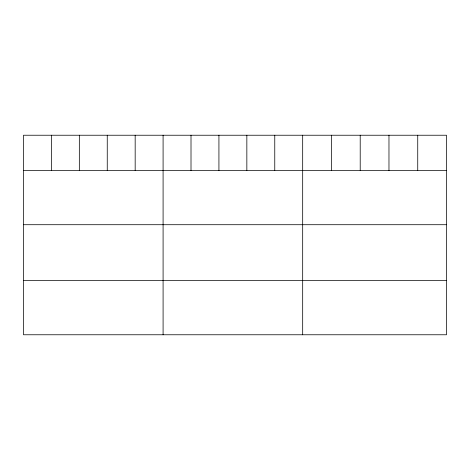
<?xml version="1.0" encoding="UTF-8"?>
<svg xmlns="http://www.w3.org/2000/svg" width="470" height="470" viewBox="0 0 470 470"><rect width="100%" height="100%" fill="white"/><g stroke="black" fill="none" stroke-linecap="round" stroke-linejoin="round"><path stroke-width="0.7" d="M446.5 170.51L446.5 334.769L23.5 334.769L23.5 135.231L446.5 135.231L446.5 170.51L23.5 170.51M23.5 224.713L446.5 224.713M23.5 280.567L446.5 280.567M417.736 135.231L417.736 170.51M388.972 135.231L388.972 170.51M360.208 135.231L360.208 170.51M331.444 135.231L331.444 170.51M302.68 135.231L302.68 334.769M274.762 135.231L274.762 170.51M246.844 135.231L246.844 170.51M218.926 135.231L218.926 170.51M191.008 135.231L191.008 170.51M163.09 135.231L163.09 334.769M135.172 135.231L135.172 170.51M107.254 135.231L107.254 170.51M79.336 135.231L79.336 170.51M51.418 135.231L51.418 170.51"/></g></svg>
